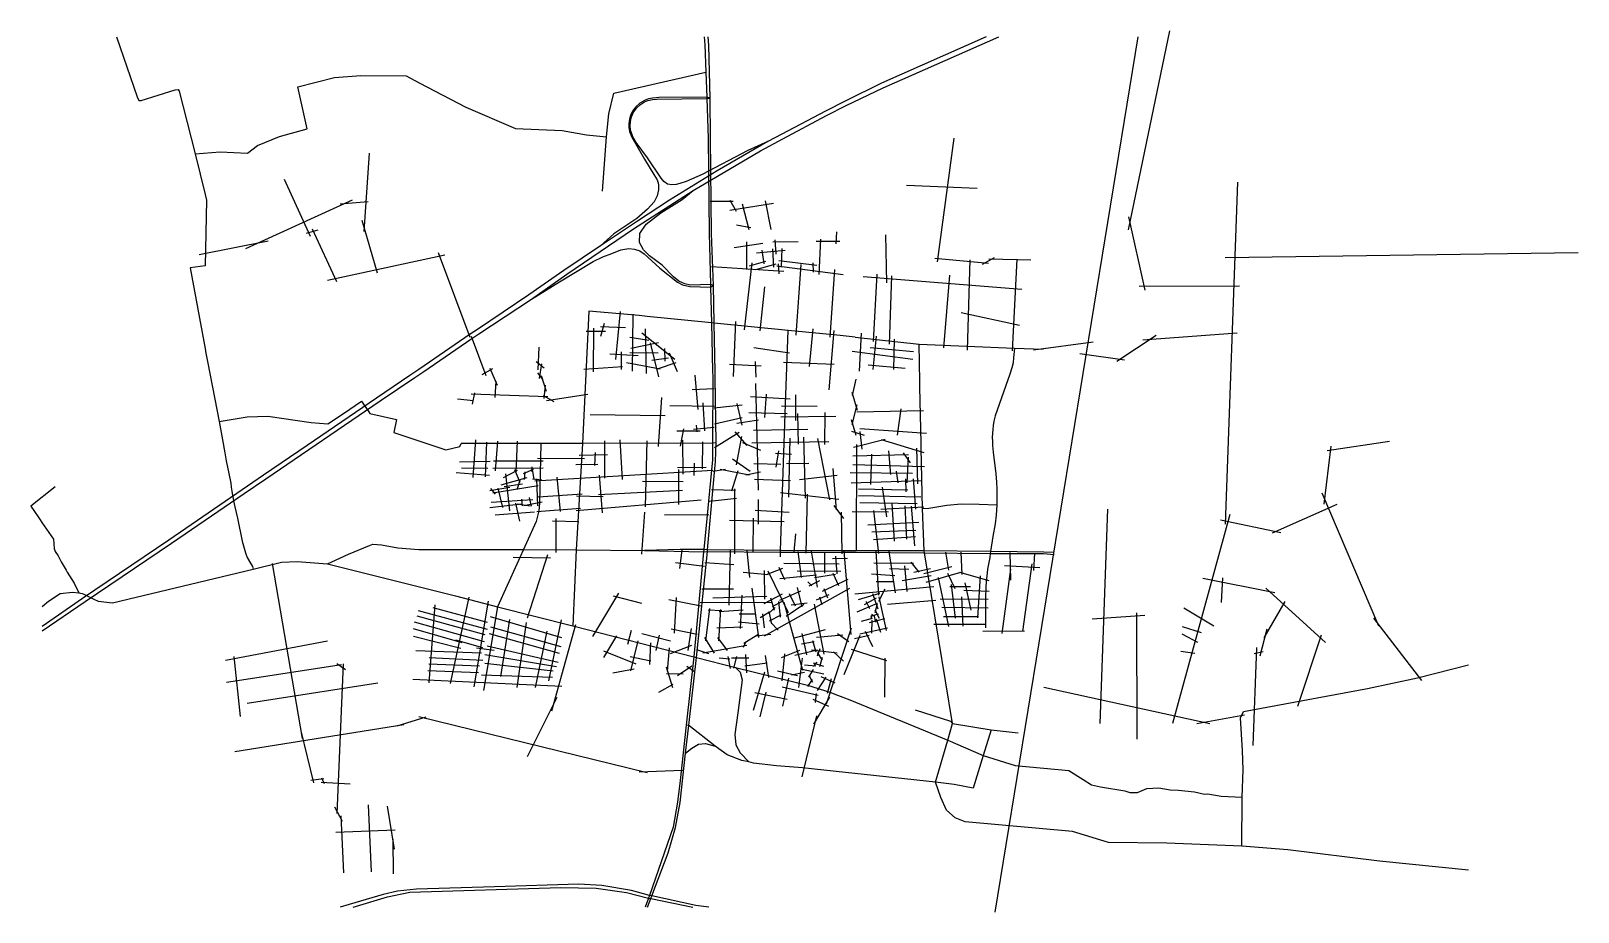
# Model space of a CAD drawing. Header units: metres. Extents: x 7066 to 15180, y 500 to 5122.
import ezdxf

# ---------------------------------------------------------------- set-up
doc = ezdxf.new("R2010")
doc.units = ezdxf.units.M
doc.header["$MEASUREMENT"] = 0
doc.layers.add('路网', color=2, linetype='Continuous')

msp = doc.modelspace()

# ---------------------------------------------------------------- linework, layer by layer
at = {"layer": '路网'}
for p, q in [((12822.2, 4078.9), (13039.6, 5121.6)), ((12871.9, 5091.1), (12122.1, 499.8)), ((10617.6, 4559.3), (10623, 4060.3)), ((10636.1, 4059.6), (10630.5, 4559.6)), ((11820.2, 3910), (11907.3, 4559.4)), ((8813.6, 4069), (8842.8, 4480.1)), ((8394, 4344.2), (8531, 4045.7)), ((11658.9, 4312), (12029, 4297.1)), ((13330.9, 2533.8), (13395.6, 4328.1)), ((8192.8, 3980.2), (8752.4, 4235)), ((8688.3, 4214.6), (8835.5, 4227.7)), ((10627.9, 4229.3), (10749.4, 4228)), ((10732.3, 4233.5), (10764.1, 4175.4)), ((10916.4, 4230.3), (10946.2, 4080.8)), ((10730.9, 4180.9), (10960.8, 4217.3)), ((10795.8, 4214.6), (10831.8, 4079.2)), ((12909.6, 3761.5), (12824.3, 4147)), ((8512, 4060.3), (8573.3, 4077.7)), ((8541.2, 4083.6), (8669.4, 3806.9)), ((8802.1, 4128.7), (8882.2, 3853.5)), ((10842, 4089.4), (10766.8, 4102.7)), ((11288.8, 4005.3), (11293.2, 4067.3)), ((7947.9, 3948.6), (8311, 4020.7)), ((10753.6, 3985.5), (10904.2, 4008.5)), ((10819, 4015), (10819.5, 3870)), ((10956.1, 3979), (10960, 3881.8)), ((10957.6, 4014.5), (11089.8, 4016.8)), ((10975.1, 3950.1), (10969.2, 4026)), ((11002.4, 3881.8), (11005.6, 3981.2)), ((11185.2, 4018), (11308.3, 4019)), ((11200.4, 3843.7), (11208.7, 4030.2)), ((11555, 3801), (11549.6, 4051.6)), ((8621.4, 3814.2), (9237.8, 3946.7)), ((9201.4, 3959.8), (9367.5, 3515.6)), ((10808.3, 3553.3), (10849.4, 3904.4)), ((10834.3, 3889.2), (10920.8, 3914)), ((10973.2, 3898.4), (10866.6, 3867.7)), ((10871.1, 3958.2), (11021.2, 3972.5)), ((10898.7, 3971.1), (10910.7, 3899.3)), ((10990.5, 3846.9), (10986.2, 3900.2)), ((10989.3, 3917), (11188.6, 3893)), ((11103.9, 3897), (11078.1, 3526.6)), ((11167.6, 3905.2), (11169.1, 3856.4)), ((12088.8, 3902.1), (11806, 3928)), ((11978.3, 3447.2), (11991.2, 3920.6)), ((12117.1, 3931.2), (12054.2, 3895.9)), ((12309.5, 3919.4), (12090.4, 3924.1)), ((12213.7, 3444.3), (12238.8, 3924.9)), ((13329.5, 3934), (15179.9, 3959.6)), ((10635.6, 3886.8), (11015.1, 3861)), ((10978.9, 3888.7), (11325.2, 3844.1)), ((11281.2, 3870.2), (11255.2, 3515.1)), ((11430.6, 3832.8), (12263.4, 3766.4)), ((11484.2, 3492.2), (11504.6, 3845.9)), ((11579.4, 3837.8), (11567.6, 3478.1)), ((11854, 3460.1), (11886.1, 3840.3)), ((10890.6, 3548.6), (10915.3, 3778.8)), ((12877.6, 3782.8), (13404.2, 3784.9)), ((10255.8, 3628.5), (9992.9, 3651.3)), ((10054, 3572), (10184.9, 3565.3)), ((10056, 3520), (10074.7, 3588.7)), ((10156.8, 3650), (10132.8, 3398.6)), ((10223.6, 3636.7), (10219.6, 3336.5)), ((10297.4, 3623.8), (10255.8, 3628.5)), ((10761.2, 3598), (10749.1, 3309.2)), ((11945.1, 3645.4), (12250.5, 3579)), ((9370.6, 3530.3), (9101.5, 3346.2)), ((9127.4, 3335.7), (9378.5, 3507.8)), ((9407.6, 3555.5), (9370.6, 3530.3)), ((9374.8, 3520.1), (9452.3, 3315)), ((9378.5, 3507.8), (9415.9, 3533.5)), ((9978.6, 3546), (10080.1, 3546)), ((10016, 3562), (10015.3, 3333.9)), ((10206.9, 3515.3), (10307.7, 3500)), ((10271, 3538), (10443.9, 3399.9)), ((10287.7, 3558.7), (10293, 3323.9)), ((11150.2, 3361.3), (11168, 3558.8)), ((11277.3, 3551), (11250.1, 3239.3)), ((11389.7, 3515.6), (11310.8, 3523.3)), ((11420.1, 3535.7), (11409.4, 3337.6)), ((11498.5, 3520.3), (11482.4, 3345.6)), ((11594.3, 3504.9), (11590.3, 3346.3)), ((12324.9, 3449.1), (12637.7, 3491.1)), ((12761, 3389.4), (12967.8, 3525.8)), ((12897.5, 3501.5), (13391.6, 3538.4)), ((9726.9, 3343.2), (9731.5, 3462.6)), ((10102.1, 3427.9), (10251.6, 3419.9)), ((10164.2, 3346.5), (10162.8, 3437.9)), ((10206.9, 3435.3), (10355.8, 3433.3)), ((10211.6, 3457.9), (10358.4, 3488)), ((10313.7, 3486), (10357.1, 3307.2)), ((10393.1, 3389.2), (10390.5, 3455.9)), ((10413.8, 3433.3), (10455.9, 3335.9)), ((10858.3, 3461.1), (11045.3, 3432.6)), ((11373.9, 3441.3), (11692.2, 3399.8)), ((11467, 3461.4), (11694.8, 3440)), ((11728.1, 3283.4), (11724.6, 3478.4)), ((12567.5, 3429.6), (12802, 3396.1)), ((9101.5, 3346.2), (9054.2, 3314)), ((9080.4, 3304), (9127.4, 3335.7)), ((9432.2, 3319.5), (9487.9, 3350.5)), ((9472.4, 3352.3), (9510.7, 3263)), ((9758.8, 3353.3), (9716, 3385.2)), ((9751.5, 3293.1), (9725.1, 3328.6)), ((9733.3, 3297.7), (9746.1, 3375.1)), ((9965.9, 3347.9), (10169.5, 3361.2)), ((10190.2, 3381.9), (10367.1, 3349.2)), ((10323, 3394.6), (10410.5, 3406.6)), ((10351.8, 3348.5), (10450.6, 3381.9)), ((10641.3, 3336.6), (10641.8, 3308.9)), ((10655.3, 3305.5), (10655, 3333.9)), ((10729.8, 3373.4), (10896.8, 3364.8)), ((10864, 3387.6), (10868.3, 3306.3)), ((11013.9, 3384.1), (11279.4, 3374.1)), ((11457, 3369.7), (11651.3, 3352.3)), ((9505.2, 3284), (9499.7, 3199.2)), ((9769.8, 3231.1), (9744.2, 3312.2)), ((9757.9, 3192.8), (9765.2, 3263.9)), ((10534.2, 3240.3), (10650.3, 3246.2)), ((10564.7, 3135.4), (10550.6, 3316.1)), ((10865.6, 3272.8), (10879.9, 2713.2)), ((11391.7, 3295.2), (11374, 3208.6)), ((11728.6, 3253.8), (11728.1, 3283.4)), ((11735.2, 2960.7), (11728.6, 3253.8)), ((8810.4, 3164.5), (8838, 3123.1)), ((9302.7, 3191.9), (9387.5, 3182.8)), ((9374.8, 3218.3), (9777.1, 3204.7)), ((9393, 3223.8), (9380.2, 3164.6)), ((9752.5, 3209.2), (9809, 3177.3)), ((9770.7, 3182.8), (9987.8, 3216.5)), ((10357.6, 2942), (10374.2, 3199.4)), ((10590, 3171.1), (10599, 3024.7)), ((10767.6, 3168.2), (10795.3, 3053.3)), ((10839.3, 3203.4), (11048.3, 3191.9)), ((10922.6, 3217.1), (10914, 3094.3)), ((11075.6, 3212.2), (11075.6, 3077.8)), ((11371.1, 3226.9), (11399.7, 3132.2)), ((9999.1, 3110.5), (10393.2, 3104.5)), ((10417, 3156.7), (10648.7, 3153.6)), ((10649, 3144.8), (10796.7, 3159.7)), ((10651.8, 3061.1), (10796.7, 3093.7)), ((10831.4, 3119.4), (11031.8, 3114.4)), ((10999.4, 3096.7), (11288.1, 3101)), ((11002.9, 3154.9), (11188.8, 3154.2)), ((11087.1, 3114.4), (11089.2, 2953.7)), ((11230, 3120.2), (11228.6, 2951.5)), ((11367.4, 3083.8), (11391.7, 3001.5)), ((11398.3, 3160.1), (11371.8, 3057.3)), ((11397.6, 3123.2), (11747.4, 3130.8)), ((11627.6, 3139.9), (11609.2, 3000.7)), ((10453.9, 3023.2), (10575.9, 3023.2)), ((10488.1, 3035.1), (10471.7, 2944.4)), ((10540.9, 3032.1), (10650.3, 3044)), ((10554.3, 3052.9), (10558, 3018.7)), ((10651.3, 2935.9), (10780.3, 3016.2)), ((10757, 3019.1), (10820.5, 2946.5)), ((10769, 3064.6), (10881.9, 3082.4)), ((10856.5, 3028.3), (11140.2, 3033.3)), ((11370.4, 3022.1), (11436.5, 3000.8)), ((11413, 3019.9), (11424, 2928)), ((11413.8, 3036.9), (11762.6, 3011)), ((9397.7, 2977.2), (9384.1, 2778.8)), ((9449.6, 2783.1), (9456.6, 2964.7)), ((9512.4, 2970.1), (9501, 2814.4)), ((9615.7, 2969.6), (9609.7, 2809)), ((10073.6, 2970.7), (10074.3, 2775.4)), ((10154.8, 2976.3), (10167.4, 2769.4)), ((10295.8, 2972.1), (10288.1, 2625.8)), ((10483.5, 2975.7), (10484.9, 2796.5)), ((10588.3, 2966.5), (10586.9, 2823.9)), ((10792.8, 2995.1), (10764.5, 2844.9)), ((10797.2, 2963.4), (10892.4, 2922.6)), ((10847.2, 2960.8), (11250.8, 2967.3)), ((11046.1, 2985.7), (11039, 2675.7)), ((11118, 2990.1), (11126.6, 2670.7)), ((11191.9, 2983.8), (11253.7, 2662.1)), ((11546.4, 2979), (11380.5, 2936.9)), ((11395.8, 2952.9), (11393.6, 2392.9)), ((11526, 2979), (11749.6, 2909.9)), ((11717.5, 2745.4), (11711.7, 2932.5)), ((11735.6, 2932.6), (11735.2, 2960.7)), ((12109.5, 2946.9), (12113.4, 2912.6)), ((13848, 2639), (13885.3, 2944)), ((13864, 2920), (14191.9, 2970.6)), ((9313.8, 2862), (9475.6, 2864.7)), ((9491.8, 2865.8), (9753.1, 2866.3)), ((9723.4, 2881), (9969.6, 2879.4)), ((9923.7, 2847.7), (10039.1, 2848.8)), ((9942.3, 2896.9), (10089.5, 2899.1)), ((10025.4, 2910.5), (10021.1, 2842.2)), ((10544.7, 2854.8), (10543.3, 2789.5)), ((10745.3, 2877.5), (10838.2, 2813)), ((10857.9, 2853), (10999.5, 2849.4)), ((10971.4, 2907.5), (11054.8, 2901.1)), ((10987.2, 2918.3), (10972.9, 2833.6)), ((11028.9, 2852.3), (11146, 2853.7)), ((11376.7, 2893.2), (11668, 2900.4)), ((11377.4, 2848), (11751.8, 2837.1)), ((11474.3, 2901.9), (11468.5, 2743.2)), ((11563.1, 2918.6), (11574.1, 2795.6)), ((11641.1, 2909.2), (11678.2, 2855.3)), ((11667.3, 2886.6), (11660.7, 2752)), ((8286.1, 2791.2), (8173.4, 2714)), ((8185.4, 2695.2), (8298.6, 2772.4)), ((9295.9, 2804.7), (9470.7, 2791.7)), ((9325.2, 2830.7), (9462, 2828.5)), ((9488, 2829), (9752, 2829.6)), ((9532.4, 2741.2), (9668.9, 2779.3)), ((9543.9, 2778.7), (9617.8, 2817.9)), ((9577.9, 2603.5), (9556.2, 2798.2)), ((9602.7, 2820.9), (9630, 2754.7)), ((9631.1, 2763.2), (9614.7, 2715.2)), ((9650.4, 2799.9), (9701.5, 2822.2)), ((9654.8, 2769), (9658, 2809.2)), ((9692.8, 2835.2), (9691.8, 2810.2)), ((9695.9, 2822.6), (9704.4, 2769.2)), ((9696.2, 2772.2), (9745.6, 2767.5)), ((9709.3, 2761.4), (10642.4, 2817.6)), ((9717.7, 2772.1), (9723.4, 2630.4)), ((9824.6, 2780.9), (9842.2, 2601.7)), ((10046.1, 2792.1), (10062.3, 2593.3)), ((10273.5, 2759.1), (10486.6, 2758.2)), ((10456.8, 2830.9), (10607.3, 2833)), ((10461.7, 2821.8), (10463.1, 2637)), ((10644, 2812.1), (10708.5, 2822.3)), ((10681.6, 2823.6), (10835.3, 2793.1)), ((10773.2, 2814.5), (10740, 2707.8)), ((10815.9, 2792.7), (10891.9, 2809)), ((10861.5, 2770.4), (11049, 2763.3)), ((11097.1, 2768.3), (11294.7, 2792)), ((11271.8, 2827.1), (11289.1, 2610.1)), ((11362.9, 2805.8), (11689.9, 2802.2)), ((11367.2, 2750.5), (11735.7, 2763.6)), ((11604.6, 2812.4), (11613.4, 2750.5)), ((11652.9, 2771.9), (11655.2, 2703.6)), ((11692.6, 2772.8), (11705.8, 2613.3)), ((8117.2, 2729), (8120.4, 2708.2)), ((8120.4, 2708.2), (8122.5, 2695.9)), ((8122.5, 2695.9), (8132.2, 2640.7)), ((9472.7, 2711.4), (9578.2, 2727.8)), ((9477.2, 2722.3), (9501.1, 2692)), ((9488.9, 2698), (9726.8, 2736.7)), ((9515.4, 2723), (9539.3, 2621.4)), ((9548.8, 2731.9), (9644.7, 2746.2)), ((9726.9, 2678.3), (9957.5, 2693.8)), ((10067.2, 2678.3), (9927.3, 2681.8)), ((10042.8, 2689.6), (10484, 2713.3)), ((10636, 2715.5), (10761.2, 2713.4)), ((10756.8, 2720), (10756.8, 2379.6)), ((11302.6, 2664.2), (10996.6, 2697.9)), ((11131.6, 2382), (11139.5, 2691)), ((11664.8, 2713.2), (11406.8, 2717.7)), ((11407.2, 2685.3), (11733.2, 2678)), ((11529.8, 2729), (11552.6, 2573.7)), ((13836.4, 2698.1), (14132.9, 2001.4)), ((9473.6, 2621.2), (9639.8, 2640.2)), ((9479.7, 2649.4), (9699.3, 2663)), ((9500.9, 2583.1), (9706.4, 2598.9)), ((9606.9, 2645.1), (9628.7, 2550.5)), ((9684.7, 2629.7), (9615.7, 2639.2)), ((9639.5, 2666), (9642.9, 2630.4)), ((9747.9, 2649.4), (9651.7, 2631.4)), ((9678.7, 2674.4), (9689.6, 2629.3)), ((9719.2, 2600.3), (9949.1, 2618.6)), ((10581.3, 2659.5), (9925.3, 2604.7)), ((10270, 2376.8), (10285.4, 2596.9)), ((10625, 2654.8), (10766.9, 2671.4)), ((10865.1, 2607.5), (11043.4, 2598.1)), ((10880.2, 2663), (10880.2, 2534.6)), ((11277.6, 2632.4), (11327.9, 2563.4)), ((11315, 2597.2), (11318.6, 2378.4)), ((11373.3, 2601.1), (11564.1, 2598.9)), ((11713.6, 2641.1), (11413.1, 2645.7)), ((11485.9, 2606.2), (11510.8, 2379.7)), ((11523.9, 2612.7), (11749.8, 2625.1)), ((11581, 2643.4), (11593.4, 2445.4)), ((11649.7, 2630.2), (11658.4, 2456.4)), ((11682.6, 2628.8), (11700.1, 2420.6)), ((12712.3, 2613.6), (12672.1, 1489.6)), ((13577.8, 2488.2), (13916.1, 2639.7)), ((9801.8, 2551.9), (9940.5, 2547.7)), ((9818.7, 2564.6), (9819.4, 2385.2)), ((10389, 2583.6), (10622, 2584.3)), ((10730.1, 2555.6), (11016.7, 2548.4)), ((10853.5, 2565.7), (10852.8, 2388.2)), ((11455.2, 2530.1), (11722, 2545.5)), ((13054.7, 1490.3), (13355.5, 2587.1)), ((13305.2, 2557.1), (13621.8, 2490.7)), ((11069, 2389.9), (11077.6, 2483.3)), ((11475.7, 2493.6), (11707.4, 2502.4)), ((11705.2, 2468.8), (11484.5, 2452)), ((9790.4, 2356.8), (9594.6, 2358.9)), ((9670, 2043.1), (9777.9, 2374.8)), ((10479.6, 2397.6), (10468.2, 2301.2)), ((10733.7, 2395.6), (10725.6, 2110.2)), ((10836, 2254.7), (10823.1, 2395.6)), ((11107, 2254.4), (11090.7, 2391.7)), ((11158.8, 2392.1), (11189.5, 2203.5)), ((11229.4, 2277.3), (11229, 2390)), ((11270.7, 2354.4), (11348.9, 2355.6)), ((11294.4, 2274.2), (11287.3, 2366)), ((11393.2, 2395.1), (11319.1, 2395)), ((11320.9, 2386.7), (11394.7, 2386.7)), ((11329.2, 2392.8), (11365.7, 1956.3)), ((11497.8, 2392.2), (11510.9, 2161.7)), ((11566.2, 2390.7), (11599.5, 2174.8)), ((11862.9, 2387.8), (11877.9, 2293.3)), ((11942.4, 2387.2), (11949.1, 2271.1)), ((12200, 2385.5), (12203.9, 2239.9)), ((12326.2, 2292.2), (12331.3, 2381.6)), ((8491, 1410.9), (8332.8, 2328)), ((10446.7, 2333.5), (10599.3, 2313.7)), ((10600.3, 2333), (10753.2, 2322.9)), ((10801.4, 2282.9), (10932.1, 2270.9)), ((10912.2, 2291.1), (10914.2, 2140.4)), ((10924.7, 2269.9), (11009.4, 2302.8)), ((10931.1, 2289.5), (11037.3, 2070.8)), ((10989.4, 2308.7), (11018.6, 2244)), ((11014.9, 2330.1), (11304.8, 2326)), ((11084.3, 2289.5), (11314.3, 2287.4)), ((11174.8, 2254.1), (11286.2, 2271.9)), ((11271.6, 2277), (11302, 2213.3)), ((11596.7, 2264.2), (11475.3, 2272.2)), ((11695.1, 2327.4), (11486, 2329.3)), ((11569, 2302.6), (11671.2, 2297.9)), ((11660.9, 2181.3), (11650.1, 2315.7)), ((11681, 2334.9), (11722.7, 2282)), ((11696.5, 2283.4), (11783.7, 2301.2)), ((11749.4, 2276.1), (11895.7, 2312.2)), ((11761.7, 2229.7), (11943.6, 2281.9)), ((11873, 2277.5), (11912.4, 2196.9)), ((11936.3, 2282.2), (12089.8, 2238.8)), ((12160.5, 1960.7), (12205, 2297.5)), ((12172.7, 2317.7), (12356.8, 2307.7)), ((12315.1, 2326.1), (12267.3, 1971.3)), ((10584.8, 2194.4), (10751.2, 2194.4)), ((10847.4, 2198.8), (10882.4, 1940.4)), ((10912.7, 1949.4), (11360.1, 2198.2)), ((10994, 2249.9), (11186.4, 2267.8)), ((11085.1, 2201.5), (11109.6, 2101.6)), ((11141.4, 2232), (11162, 2211.2)), ((11148.3, 2211.7), (11203.7, 2239.4)), ((11217.4, 2183.5), (11352.9, 2246.6)), ((11224.3, 2196.6), (11243.6, 2148.1)), ((11386.7, 2169.6), (11801.5, 2208)), ((11592.4, 2232.8), (11498.7, 2231.4)), ((11544.5, 2192.8), (11510.7, 2128.3)), ((11636, 2238.4), (11787, 2264.7)), ((11824, 2254.2), (11878, 1998.5)), ((11885.2, 2208), (11993.1, 2208)), ((11891.9, 2218), (11913.6, 2041.9)), ((11964.2, 2226.4), (11994.8, 2083)), ((12045.1, 2264.2), (12030.6, 2043)), ((12079, 2261), (12076, 2237.1)), ((13212.6, 2251.6), (13590.3, 2175.3)), ((13314.9, 2252.9), (13308, 2123.5)), ((13542.1, 2197.9), (13854.9, 1914.2)), ((7343.9, 2166.7), (7396.2, 2141.6)), ((9154.3, 1701.5), (9186.2, 2111.7)), ((9363.1, 2152), (9265.3, 1698.6)), ((9390.1, 1680.6), (9465.7, 2131.1)), ((10013.2, 1944.8), (10149.2, 2172.1)), ((10119.3, 2158.6), (10268.9, 2119.6)), ((10411.1, 2139.5), (10581.7, 2106.8)), ((10441.1, 1962.3), (10452.7, 2149.1)), ((10576.3, 2122.9), (10948.4, 2124.8)), ((10642.9, 2148.3), (10926.5, 2156.3)), ((10795.2, 2162.6), (10785.4, 1987.5)), ((10911.1, 2118.4), (11007, 2169.8)), ((10965.1, 2082.2), (10946.1, 2146)), ((10955.4, 2101.8), (11013.9, 2134)), ((10986.8, 2129.3), (10995.3, 2046.4)), ((10993, 2136.4), (11104.2, 2184.9)), ((11114.6, 1767.3), (11017.3, 2122.9)), ((11027.9, 2051.4), (11120, 2114.8)), ((11042.8, 2171.2), (11073.9, 2105.3)), ((11053.2, 2110.7), (11137.4, 2122.3)), ((11226.5, 1853), (11174.9, 2114.5)), ((11250.5, 2163.6), (11184.3, 2135.3)), ((11201.3, 2153.5), (11214.1, 2113)), ((11399.1, 2075.4), (11506.3, 2120)), ((11406.1, 2139.8), (11519, 2172.2)), ((11438.6, 2113), (11501.1, 2148.3)), ((11466.3, 2089.5), (11447, 2129.5)), ((11479.5, 2170.4), (11508.2, 2090.4)), ((11504.9, 2116.3), (11491.7, 2068.8)), ((11513.7, 2153), (11551.2, 1977.3)), ((11558.9, 2115.4), (11812.2, 2135)), ((11835.1, 2141.9), (12086, 2141.3)), ((11955.3, 1999.1), (11947.5, 2153.6)), ((11958.1, 2188.6), (12091, 2183.6)), ((13534.5, 1938.6), (13643.2, 2128.3)), ((9091, 2053.2), (9446.1, 1955)), ((9098, 2082.3), (9459.6, 1983.7)), ((9173.6, 2097), (9458.3, 2019.7)), ((9473.9, 2050.5), (9849.7, 1940.4)), ((9530.1, 1735.5), (9578.6, 2035.1)), ((9847.5, 2031.8), (9781.4, 1713.5)), ((10625.1, 2091.6), (10604.7, 1923)), ((10618.7, 2084.4), (10689.5, 2082.3)), ((10682.4, 2086.2), (10672.6, 1922.7)), ((10675.1, 2075.6), (10801.7, 2085)), ((10780.2, 2064.5), (10867.6, 2064.1)), ((10890.6, 2045.1), (10938.9, 2075.1)), ((10903.5, 2064.7), (10911, 1990.3)), ((10934, 2065.5), (10969, 2097.2)), ((10935.5, 2075.8), (10950.2, 2011)), ((10999.2, 2057), (10937.1, 2025.8)), ((11478.1, 2039.2), (11421.2, 2023.2)), ((11464.5, 2018), (11544.9, 2039.2)), ((11510.1, 2061.8), (11470.1, 2049.5)), ((11477.2, 2061.8), (11470.1, 2033.5)), ((11475.7, 2031.2), (11474.3, 1963.5)), ((11487.5, 2059.4), (11495, 2020.4)), ((11491.3, 2085.3), (11514.3, 2040.6)), ((11499.7, 2037.8), (11521.9, 1968.2)), ((11842.9, 2099.1), (12086, 2095.8)), ((11851.8, 2050.2), (12035.4, 2049.6)), ((12631, 2037.2), (12908.1, 2056.7)), ((12864.8, 2069.6), (12866.9, 1405.8)), ((13113.2, 2096.3), (13270.6, 2000.6)), ((14107.6, 2041.3), (14358.9, 1714.5)), ((9070.6, 1988), (9326.6, 1912.9)), ((9072.5, 1947.5), (9321.4, 1884.4)), ((9075.4, 2022.3), (9442.6, 1918.6)), ((9469.5, 1960.2), (9836.5, 1857.8)), ((9477.2, 1995.4), (9845.3, 1893)), ((9617.1, 1677.2), (9664.5, 2018.6)), ((9713, 1677.2), (9773.6, 1973.4)), ((9921.6, 2007.2), (9796.8, 1552.7)), ((10137.9, 1948.2), (10069.9, 1834.4)), ((10196.2, 1905.7), (10216.1, 1978.4)), ((10270, 1960.6), (10420.1, 1922.3)), ((10345.4, 1870.9), (10363.2, 1952.4)), ((10423.4, 1985.3), (10559.8, 1957.3)), ((10513.5, 1872.1), (10531.2, 1986.7)), ((10663, 1990), (10798.1, 1996.1)), ((10776.5, 2022.3), (10884.8, 2011.7)), ((10804.8, 1909.8), (10882.9, 1958.3)), ((10871.4, 1948.7), (10946.8, 1957.1)), ((10946.4, 2019.2), (10984.7, 1977.6)), ((11071.1, 1937.8), (11233.3, 1982.5)), ((11134.8, 1849.2), (11110.5, 1960.6)), ((11185.7, 1942.3), (11324.9, 1954.6)), ((11367.4, 1988.8), (11237.5, 1589.9)), ((11296.8, 1960.2), (11355.7, 1918.2)), ((11413.2, 1949.7), (11329.4, 1744.1)), ((11463, 1949.7), (11385.9, 1933.7)), ((11412.9, 1960), (11558.8, 1990.8)), ((11440.9, 1973.2), (11479.5, 1892.8)), ((11802.3, 2009.1), (12068.2, 2010.7)), ((12277.3, 1972.4), (12058.2, 1971.8)), ((13101.2, 1959.5), (13185, 1915.9)), ((13104.6, 1998), (13203.9, 1965.5)), ((13513.1, 1843.8), (13549.7, 1986.1)), ((13832, 1952.2), (13707.9, 1578.4)), ((8086.9, 1821.1), (8621.9, 1923.1)), ((9085, 1871.2), (9429.6, 1858.8)), ((9292.3, 1928.1), (9435.2, 1887.9)), ((9403.3, 1886.5), (9496.2, 1874)), ((9458.4, 1896), (9832, 1810.1)), ((10069.2, 1869.4), (10238.8, 1801.5)), ((10212.4, 1765.4), (10250.8, 1921.6)), ((10315.2, 1912), (10310.4, 1798.3)), ((10413.9, 1886.6), (10402.3, 1763.1)), ((10420.7, 1855.8), (10533.2, 1899.4)), ((10556.3, 1876.7), (10619.6, 1855.8)), ((10590.2, 1859.7), (10820.4, 1899.5)), ((10599.6, 1939.5), (10649.7, 1856.9)), ((10667.3, 1940.2), (10718.4, 1872.1)), ((10804.1, 1889.1), (10817.1, 1919.7)), ((11003.4, 1834.3), (11098.1, 1873.8)), ((11072.1, 1846.5), (11190.9, 1876)), ((11107.4, 1907.5), (11174.1, 1918.8)), ((11160.6, 1876), (11294.9, 1859.4)), ((11165.1, 1924.8), (11181.9, 1865.6)), ((11203.5, 1881.2), (11188.9, 1842.9)), ((11367.8, 1878.8), (11553.4, 1819.8)), ((13096, 1868.9), (13169.6, 1856.9)), ((13476.5, 1373.4), (13495.5, 1887.1)), ((8092.2, 1704.8), (8695.1, 1797.6)), ((8130.1, 1840.7), (8164.1, 1525.8)), ((8670.3, 1802.8), (8716, 1771.5)), ((8704, 1802.3), (8671.2, 1016.7)), ((9152.3, 1801.3), (9419.2, 1791.6)), ((9155.7, 1835.2), (9436.6, 1820.7)), ((9446.3, 1850.1), (9823.2, 1788.4)), ((9446.3, 1804.9), (9804.5, 1765.3)), ((10208.9, 1840.1), (10318, 1818.1)), ((10398.2, 1786.3), (10430.3, 1677.6)), ((10456.9, 1740.4), (10532.8, 1790.9)), ((10506.1, 1789.5), (10545.7, 1761.6)), ((10731.9, 1826.2), (10675.7, 1831.5)), ((10734.8, 1778.2), (10722.8, 1839.6)), ((10831.3, 1832), (10741, 1832.4)), ((10766, 1840.1), (10750.1, 1779.2)), ((10927.7, 1804.6), (10810.1, 1789.8)), ((10820.5, 1754.5), (10816.2, 1850.3)), ((10936.5, 1729.6), (10918.8, 1845.5)), ((11005.9, 1712.1), (11019.5, 1854.3)), ((11094, 1678.5), (11113.3, 1832.3)), ((11182.7, 1790.4), (11124, 1794.1)), ((11187.9, 1810.7), (11168, 1788.5)), ((11224.8, 1787), (11170.4, 1805)), ((11190.3, 1860.8), (11216.3, 1821.1)), ((11215.8, 1834.8), (11202.1, 1785.6)), ((11274.6, 1865.1), (11327.1, 1816.4)), ((11544.4, 1830.7), (11542.1, 1627.5)), ((13529.4, 1864.1), (13480.6, 1854.6)), ((9850.6, 1683.1), (9068.9, 1720.5)), ((9147.4, 1766.6), (9414.4, 1756.2)), ((9429.8, 1744.4), (9801.2, 1731.1)), ((10117.8, 1754.4), (10229.5, 1775.7)), ((10400.3, 1750.6), (10487, 1749.3)), ((10914, 1757.5), (10854.4, 1557.1)), ((10982, 1765.4), (11086.6, 1740.8)), ((11038.5, 1727.3), (11008.3, 1580.6)), ((11055.8, 1744.2), (11122.7, 1758.1)), ((11111.1, 1773), (11224.2, 1750)), ((11163.3, 1718.9), (11138.5, 1682.4)), ((11145.8, 1742.8), (11166, 1706.5)), ((11146.4, 1732.6), (11170, 1771.6)), ((11192, 1662.5), (11236.1, 1732.5)), ((11283.2, 1700.8), (11210.4, 1734.3)), ((11263, 1724), (11241.5, 1646.5)), ((8200.7, 1596.3), (8884.8, 1702.2)), ((9824.4, 1624.4), (9669.1, 1313.4)), ((10358.6, 1652.4), (10434.4, 1696)), ((10862.2, 1652), (11032.1, 1617.1)), ((10920.8, 1653.9), (10888.3, 1523.6)), ((11005.7, 1680.4), (11194.8, 1636.9)), ((11254.8, 1626.4), (11169.9, 1484.6)), ((11184.6, 1645.6), (11179.3, 1598.3)), ((11255.6, 1652.7), (11295.4, 1637.8)), ((13249.6, 1486.4), (12378.3, 1677.2)), ((11167.7, 1615.7), (11249.9, 1579)), ((9021.2, 1482.7), (8135.3, 1340.7)), ((9138.2, 1522), (8984.5, 1474.8)), ((10297.5, 1230.6), (9100.7, 1523.6)), ((11186.4, 1529.1), (11109.2, 1209.2)), ((13430, 1532.7), (13180.6, 1487.7)), ((8550.4, 1178.4), (8483.1, 1449.9)), ((10482.8, 1241.5), (10256.3, 1234.4)), ((11174.8, 1249.9), (11113.4, 1256)), ((8533.8, 1191.4), (8602.7, 1201)), ((8589.2, 1180.9), (8740, 1172.8)), ((8590.2, 1204), (8604.2, 1174.3)), ((8851.7, 710.1), (8837.2, 1062.6)), ((8934.5, 1056.1), (8970.5, 829.1)), ((8658, 1052.4), (8698.1, 976.2)), ((8692.5, 1005.1), (8706.1, 706)), ((8665, 918.8), (8976.9, 931.7)), ((8965, 880.1), (8966.6, 701.1)), ((10322.1, 584.3), (10309.5, 586.1))]:
    msp.add_line(p, q, dxfattribs=at)
for points in [[(7515.5, 5091.1), (7623.1, 4776.1), (7631.5, 4757), (7644.7, 4757), (7823, 4813.5), (7838.6, 4814.8), (7844.5, 4805.2), (7927.5, 4476.1), (7980.9, 4264.3), (7986.9, 4234.4), (7980.9, 3890.3), (7900.7, 3879.3), (7973.7, 3492.6), (7982.1, 3446), (7981.5, 3440), (7994, 3379.1), (8053.2, 3072.2), (8071.2, 2977.2), (8083.1, 2908.5), (8089.7, 2867.1), (8103.8, 2800.5), (8114.7, 2749.6), (8117.2, 2729)], [(10596.9, 5091.1), (10600.4, 5048.5), (10606.1, 4905.1), (10611.3, 4773.5), (10611.4, 4768), (10617.6, 4559.3)], [(10630.5, 4559.6), (10629, 4768.8), (10622.2, 5044.5), (10618.4, 5091.1)], [(12076, 5091.1), (11527.8, 4847.5)], [(11534.9, 4823.5), (12142.4, 5091.1)], [(7927.5, 4476.1), (8058.7, 4488.1), (8202.9, 4480), (8253.8, 4520.7), (8370.5, 4568.2), (8515.3, 4607.9), (8465.6, 4828.3), (8657.7, 4878.2), (8796.5, 4888.7), (9033.4, 4885.6), (9102.8, 4849.3), (9346.9, 4721.3), (9608.3, 4610.1), (9852.4, 4598.6), (9979.8, 4576.7), (10085.7, 4566.2)], [(10064.7, 4281.1), (10085.7, 4566.2), (10097.1, 4687.5), (10123.4, 4795), (10606.1, 4905.1)], [(11527.8, 4847.5), (11339.3, 4754.3), (11233.7, 4701.4), (11003.9, 4579.5)], [(11009, 4555.8), (11238.2, 4678.3), (11341.8, 4730.2), (11534.9, 4823.5)], [(10629, 4768.8), (10611.3, 4773.5), (10358.7, 4772.3), (10326.6, 4769.8), (10305.8, 4765), (10288, 4758.5), (10258.8, 4742.2), (10237, 4721.8), (10220.8, 4699.9), (10211.1, 4677.4), (10205.3, 4659.2), (10202.3, 4634.8), (10202.6, 4617.3), (10206.3, 4594), (10217.9, 4564.2), (10283.6, 4448.9)], [(10299.4, 4456), (10241.2, 4536.1), (10222.7, 4566.7), (10217.3, 4581.9), (10211.5, 4601.2), (10209.6, 4624.3), (10210.3, 4647.3), (10216.5, 4670.7), (10227.2, 4695.4), (10243.8, 4718.3), (10263.3, 4736.4), (10283.9, 4749.4), (10301.8, 4756.8), (10326, 4762.5), (10349.3, 4764.5), (10611.4, 4768), (10629, 4768.8)], [(11003.9, 4579.5), (10931.3, 4541.5), (10665.3, 4387.2), (10415.8, 4234.3), (10248.1, 4123.2), (10053.1, 3995.1), (9861.3, 3865.7), (9676.8, 3737.9), (9407.6, 3555.5)], [(9415.9, 3533.5), (9690.9, 3715.2), (9876.8, 3845.1), (10226.8, 4083.4), (10539.7, 4285.2), (10891.6, 4493), (11009, 4555.8)], [(10931.3, 4541.5), (10825.2, 4493.9), (10586.9, 4367.7), (10503.4, 4331), (10470.1, 4320.5), (10449.9, 4316), (10427.6, 4314.2), (10405, 4318.1), (10385, 4331.6), (10370.8, 4349), (10299.4, 4456)], [(10283.6, 4448.9), (10333.6, 4368.4), (10349.7, 4340.4), (10355.1, 4325.3), (10357.1, 4313)], [(10357.1, 4313), (10357.8, 4288.7), (10351.2, 4256.3), (10335.2, 4225.5), (10300.5, 4186.9), (10244.1, 4137.9), (10124, 4056.8), (10053.1, 3995.1)], [(10376.4, 3892.6), (10311.2, 3942.4), (10278.5, 3973.9), (10257.9, 4012.2), (10260, 4058.7), (10292.1, 4108.1), (10369.6, 4166.6), (10481.8, 4237.4), (10539.7, 4285.2)], [(10623, 4060.3), (10630.1, 3791.1), (10630.4, 3778.2), (10635, 3590.9), (10641.3, 3336.6)], [(10655, 3333.9), (10650.1, 3589.4), (10646.3, 3786.9), (10636.1, 4059.6)], [(9690.9, 3715.2), (9839.1, 3806.3), (10015.2, 3912.9), (10065, 3936.8), (10112.4, 3955), (10159.4, 3973.3), (10201.5, 3980.2), (10232.1, 3977.4), (10258.8, 3968.2), (10283, 3952.3), (10301.6, 3934.8), (10364.5, 3877.6)], [(10364.5, 3877.6), (10456.6, 3804.5), (10483.9, 3789), (10521.2, 3780.5), (10630.4, 3778.2), (10646.3, 3786.9)], [(10646.3, 3786.9), (10630.1, 3791.1), (10525.6, 3788.4), (10496.5, 3794.7), (10464.9, 3809), (10435.5, 3832.4), (10376.4, 3892.6)], [(9992.9, 3651.3), (9958.8, 2957.8), (9925.9, 2400.3), (9908.9, 2000.4)], [(11310.8, 3523.3), (11037.5, 3550.3), (10650.1, 3589.4), (10635, 3590.9), (10297.4, 3623.8)], [(10997.1, 2363.3), (10997.9, 2387.9), (10998.2, 2397), (11024.1, 3163), (11037.5, 3550.3)], [(11389.7, 3515.6), (11724.6, 3478.4), (12224.1, 3457.5), (12375.3, 3452.3)], [(12224.1, 3457.5), (12220, 3408.2), (12217.5, 3381.5), (12210.9, 3353.6), (12199.5, 3321.1), (12123.9, 3102.5), (12115.5, 3075.1), (12111.9, 3051.8), (12110.1, 3031.4), (12108, 2991.1), (12108.3, 2967.5), (12109.5, 2946.9)], [(9054.2, 3314), (8879.1, 3194.7), (8514.6, 2947.7), (8286.1, 2791.2)], [(8298.6, 2772.4), (8898, 3181.2), (9080.4, 3304)], [(10641.8, 3308.9), (10641.4, 2959.4), (10640.2, 2872.4), (10594.5, 2401.5), (10593.5, 2389.7), (10542.1, 1838.5), (10503.2, 1480.3), (10471.6, 1190), (10457.1, 1076.8), (10434.5, 944.7), (10309.5, 586.1)], [(10557.5, 1834.2), (10613.8, 2390.4), (10614.1, 2400.5), (10655.8, 2862.8), (10659.1, 2960.4), (10655.3, 3305.5)], [(8053.2, 3072.2), (8200.4, 3098), (8308.8, 3100.7), (8536.7, 3068.3), (8622.9, 3060.1), (8705.4, 3115.3), (8800, 3179.3), (8810.4, 3164.5)], [(8838, 3123.1), (8844.5, 3114.6), (8984.2, 3082.9), (8969.9, 3014.8), (9242.7, 2924.5), (9315.7, 2942.6), (9322.9, 2958.1)], [(10659.1, 2960.4), (10641.4, 2959.4), (9958.8, 2957.8), (9740.3, 2957.9), (9322.9, 2958.1)], [(9740.3, 2957.9), (9734.3, 2644.8), (9729.8, 2604), (9716.4, 2548.2), (9513.9, 2101.4), (9440.3, 1662.5)], [(11749.9, 2394.9), (11742.1, 2616.1), (11735.6, 2932.6)], [(12113.4, 2912.6), (12126.3, 2797.9), (12129.3, 2754.6), (12131.3, 2720.2), (12132.5, 2691.8), (12131.3, 2636.3), (12128.3, 2581.6), (12122.4, 2535.3), (12111.6, 2469.3), (12098.4, 2390.4), (12097.2, 2380.7), (12095.8, 2358.7), (12083.5, 2297.8), (12079, 2261)], [(7193.9, 2730.8), (7066.5, 2628.4), (7104.2, 2572.9), (7115.5, 2558), (7123.9, 2543.1), (7184.3, 2456), (7189.1, 2407), (7193.9, 2390.3), (7208.8, 2368.2), (7225, 2336.5), (7251.1, 2294), (7256.7, 2282.8), (7293.8, 2225), (7317.1, 2173.4)], [(8173.4, 2714), (7789.6, 2450.9), (7336.9, 2144.3), (7124.8, 1998.2)], [(7124.8, 1974.3), (7351.6, 2128.2), (7804, 2435.1), (8185.4, 2695.2)], [(8132.2, 2640.7), (8136.5, 2625.3), (8149.7, 2565.3), (8173.9, 2446), (8191.4, 2383.9), (8200.7, 2360.3), (8217.1, 2329.3), (8227.6, 2312.6), (8232.4, 2298.9)], [(11742.1, 2616.1), (11774.7, 2618.2), (11869.8, 2633.6), (11945.4, 2640.2), (12039, 2639.4), (12131.3, 2636.3)], [(8621.1, 2326.1), (8731.6, 2377.2), (8841.1, 2422.7), (8859.9, 2429.2), (8905.3, 2425.4), (8990.5, 2411), (9100.6, 2401.9), (9170.2, 2402.2), (9653.5, 2401.1)], [(9653.5, 2401.1), (9925.9, 2400.3), (10283.4, 2397)], [(11319.1, 2395), (11000, 2396.9), (10998.2, 2397), (10614.1, 2400.5), (10594.5, 2401.5), (10471.8, 2401), (10283.4, 2397)], [(10283.4, 2397), (10593.5, 2389.7), (10613.8, 2390.4), (10997.9, 2387.9), (11000.2, 2387.9), (11320.9, 2386.7)], [(12431.5, 2385.1), (12378.5, 2388.3), (12098.4, 2390.4), (11749.9, 2394.9), (11393.2, 2395.1)], [(11394.7, 2386.7), (11752.1, 2383.7), (12097.2, 2380.7), (12376.5, 2379.9), (12431.7, 2374.8)], [(14604.9, 719.9), (14138.1, 765.9), (13658.8, 826.7), (13416, 846), (13022.7, 862), (12717.2, 865.5), (12528.2, 922.9), (11965.4, 973.5), (11913.5, 993.5), (11868.4, 1033.4), (11839, 1101), (11810.3, 1180.7), (11874.8, 1401.6), (11900.2, 1488.4), (11752.1, 2383.7), (11749.9, 2394.9)], [(7396.2, 2141.6), (7419.5, 2130.5), (7494.8, 2121), (8232.4, 2298.9), (8379.7, 2334.4), (8462.4, 2339), (8621.1, 2326.1), (9292.6, 2158), (9513.9, 2101.4), (9908.9, 2000.4), (10542.1, 1838.5), (10557.5, 1834.2), (10761.8, 1783.3), (11138.5, 1689.6), (11255.6, 1652.7)], [(12076, 2237.1), (12073.3, 2200.7), (12072.1, 2152), (12071.8, 1989.9)], [(7124.8, 2102.5), (7158.2, 2129.9), (7220.2, 2170.5), (7285.2, 2178.1), (7317.1, 2173.4), (7335.4, 2170.8), (7343.9, 2166.7)], [(10322.1, 584.3), (10408.4, 811.2), (10446.2, 943.9), (10470.4, 1073.6), (10500, 1332.5), (10516.7, 1477.5), (10557.5, 1834.2)], [(13416, 846), (13418.6, 1101.9), (13423.3, 1245.9), (13420.4, 1347.6), (13409.4, 1519.3), (13426.3, 1551), (14075.6, 1673), (14338.7, 1729.1), (14604.9, 1796.7)], [(10761.8, 1783.3), (10786.1, 1757.6), (10795.5, 1717.5), (10774.1, 1544.5), (10757.9, 1430.4), (10763.6, 1377.2), (10785, 1335.1), (10830.5, 1287.1)], [(11295.4, 1637.8), (11360.5, 1613.3), (11874.8, 1401.6), (12060.4, 1320.6), (12228.5, 1269), (12509, 1241.7), (12584.6, 1195.5), (12628.4, 1167.4), (12674.8, 1157), (12803, 1136.3), (12828.5, 1126.4), (12870.2, 1127), (12917.7, 1147.8), (12981.8, 1151), (13041.7, 1141.2), (13085, 1139.6), (13168.4, 1130.9), (13221, 1118.9), (13238.2, 1119.5), (13309.1, 1108), (13418.6, 1101.9)], [(11703.4, 1559.7), (11888.3, 1500.3), (11900.2, 1488.4), (12101.9, 1455.7), (12244.1, 1439.8)], [(11113.4, 1256), (10975.7, 1266.5), (10856.2, 1281.2), (10830.5, 1287.1), (10794.4, 1295.3), (10718.3, 1324.3), (10654.7, 1370.5), (10516.7, 1477.5), (10503.2, 1480.3)], [(10500, 1332.5), (10532.3, 1359.6), (10566.8, 1379.9), (10604.8, 1384.1), (10654.7, 1370.5)], [(12101.9, 1455.7), (12060.4, 1320.6), (12008, 1149.8), (11907.5, 1168.1), (11810.3, 1180.7), (11174.8, 1249.9)], [(10309.5, 586.1), (10216.7, 613.6), (10060.6, 639.9), (9938.9, 646.2), (9496.8, 632), (9089.1, 620.4), (8988.9, 609.8), (8913.5, 591.7), (8735.5, 539.3), (8687.6, 524.7)], [(8757, 524.7), (8936.8, 579.8), (9053.3, 603.5), (9846.1, 629.3), (10031, 625.5), (10190.1, 602.5), (10304.7, 573)], [(10309.5, 586.1), (10304.7, 573), (10287, 524.7)], [(10300.2, 524.7), (10317.3, 570.5), (10322.1, 584.3)], [(10304.7, 573), (10317.3, 570.5), (10537.9, 524.7)], [(10620.8, 524.7), (10553.5, 534.1), (10322.1, 584.3)]]:
    msp.add_lwpolyline(points, dxfattribs=at)

doc.saveas('drawing.dxf')
